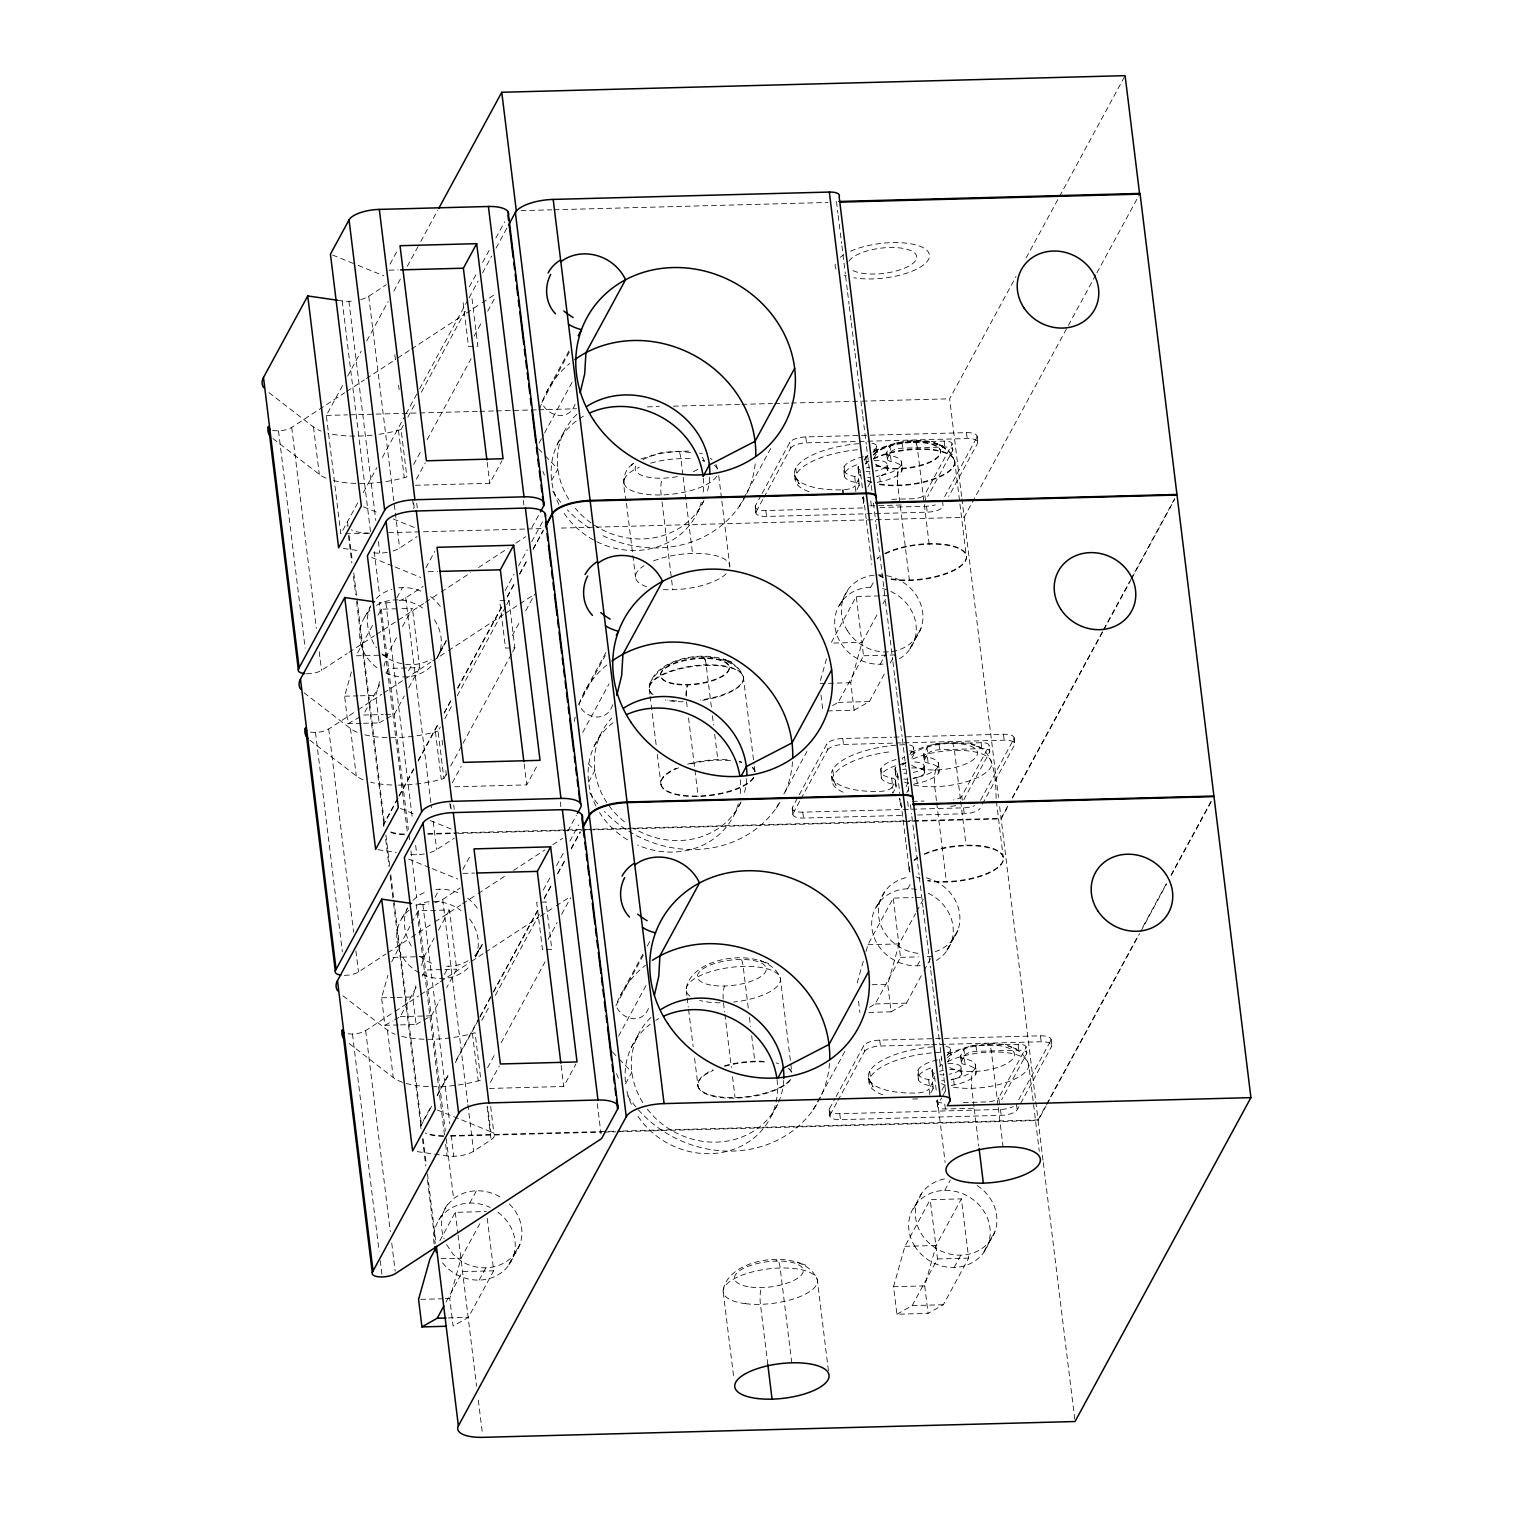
<?xml version="1.0" encoding="UTF-8"?>
<svg xmlns="http://www.w3.org/2000/svg" width="1513" height="1513" viewBox="0 0 1513 1513"><rect width="100%" height="100%" fill="white"/><g stroke="black" fill="none" stroke-linecap="round" stroke-linejoin="round"><path stroke-width="0.75" stroke-dasharray="5 3.75" d="M755.914 512.964L755.195 507.044M792.907 814.561L792.169 808.642M829.881 1116.159L829.162 1110.239M977.095 436.141L977.814 442.061M1014.088 737.72L1014.807 743.658M1051.062 1039.318L1051.8 1045.256M649.342 687.394C653.729 652.576 732.689 643.611 743.431 677.294M686.259 988.386C691.952 954.249 768.509 945.53 780.349 978.287L791.847 1072.604M723.233 1289.984C728.944 1255.847 805.483 1247.128 817.323 1279.885L828.557 1371.894M626.174 501.03C624.094 489.323 620.235 473.304 631.715 464.888M361.323 723.365L347.971 723.706L344.605 696.207L351.546 671.526M363.555 723.29L379.139 722.892L375.754 695.394L380.179 679.659M383.98 666.193L387.139 654.978L397.049 636.727M398.316 1024.944L384.945 1025.303L381.579 997.805L387.895 975.355M391.697 961.89L410.571 924.954M400.529 1024.887L416.113 1024.471L412.746 996.972L415.905 985.757M421.597 965.54L424.132 956.556L434.023 938.325M487.262 1218.381L493.692 1270.788L468.368 1317.407L453.106 1326.069L449.739 1298.57L461.106 1258.154L479.829 1223.695M826.533 658.855L819.573 683.554L826.249 683.365M827.403 710.921L854.107 710.221L850.741 682.722L862.107 642.306L877.521 613.919M857.19 982.902L863.507 960.452M866.041 951.469L867.932 944.736L893.256 898.098L913.285 897.568M868.84 1012.405L891.1 1011.819L887.734 984.32L899.1 943.904L915.611 913.493M893.54 1286.731L904.925 1246.315L930.23 1199.696L961.398 1198.863L968.66 1258.116L943.356 1304.736L928.074 1313.397L896.925 1314.23L893.54 1286.731L924.708 1285.899L936.093 1245.483L961.398 1198.863M649.644 683.706C664.585 653.351 718.164 647.999 741.275 671.129M841.758 601.323L839.564 605.843L848.434 589.049M878.75 902.902L876.557 907.441L885.408 890.646M915.743 1204.499L913.549 1209.038L922.4 1192.244M407.508 907.819C401.285 920.717 405.03 936.32 412.425 947.894M445.976 641.134L436.595 658.779M481.985 944.66L474.76 958.372M519.961 1244.329L508.179 1265.984L517.049 1249.19L513.285 1256.584M920.963 628.462L909.2 650.117L918.051 633.323L914.306 640.737M957.937 930.06L946.173 951.715L955.043 934.921L951.28 942.334M994.93 1231.658L983.166 1253.312L992.017 1236.518L988.273 1243.932M439.318 653.408L443.082 645.994L437.162 657.19M476.311 955.006L480.056 947.592L475.139 956.916M370.761 605.786C364.444 618.136 367.716 633.247 374.43 644.708M364.955 616.623L370.231 607.091M401.928 918.221L407.224 908.689M438.921 1219.818L447.489 1204.726L453.616 1198.693A41.702 37.541 28.5 0 1 502.165 1198.164M390.032 264.113L396.69 251.839M357.711 502.864L340.841 533.938L326.316 415.432L343.186 384.359M347.687 376.075L361.172 351.224M366.808 340.86L388.179 301.503M393.796 291.139L400.548 278.714M407.3 266.288L419.668 243.498M420.784 241.437L437.654 210.345M469.333 286.865L477.068 272.624M482.59 262.449L490.325 248.208M495.848 238.033L504.68 221.749M363.271 492.652L376.832 467.649M382.411 457.361L404.954 415.867M406.07 413.787L418.477 390.959M419.574 388.936L468.047 299.669M469.068 297.777L478.184 280.983M482.571 272.926L491.706 256.094M496.056 248.075L507.309 227.347M333.598 480.586A64.151 23.489 -7 0 0 404.274 477.673L406.902 476.935L401.077 429.522L403.328 425.38M407.848 417.077L415.735 402.553M421.352 392.189L465.285 311.281M474.155 336.094L482.042 321.55M487.678 311.186L495.564 296.643M413.654 464.491L421.541 449.966M427.177 439.583L471.11 358.676M416.415 479.205L425.285 462.846M372.482 625.399L355.971 655.81L380.463 655.148M377.985 615.261L381.295 609.172L396.879 608.756M396.898 597.824L402.439 587.611M425.909 567.753L434.798 551.394M402.553 626.59L412.444 608.339L399.092 608.699M379.744 684.651L363.233 715.044L383.281 714.514M386.345 672.491L388.557 668.424L419.725 667.592L412.444 608.339M415.394 485.276L489.739 483.29L501.957 460.784M568.945 350.921L546.401 392.321M569.38 351.962L541.881 402.628C547.876 417.077 569.266 421.56 575.11 404.179M408.548 670.77L411.895 664.642M539.082 443.063L543.489 434.969M544.585 432.926L573.2 380.236M379.139 722.892L394.401 714.231L404.311 695.98M408.718 687.867L419.725 667.592M557.351 444.236L563.611 432.699M551.621 480.51L557.881 468.973L544.964 455.526M531.876 527.564L539.347 513.834M505.21 590.486L514.042 574.221M518.467 566.07L527.299 549.786M531.725 541.654L542.77 521.304M383.829 826.268A32.076 11.745 -7 0 1 384.397 822.694L397.919 797.805M399.054 795.725L413.692 768.736M418.212 760.453L438.486 723.101M444.122 712.718L452.009 698.193M457.645 687.829L501.578 606.902M507.214 596.519L513.966 584.075M519.602 573.692L527.489 559.167M533.124 548.784L543.262 530.117M397.995 798.391L384.472 823.28A32.076 11.745 -7 0 0 383.905 826.873M399.129 796.311L413.768 769.342M418.269 761.039L438.562 723.687M444.198 713.304L452.084 698.779M457.701 688.415L501.654 607.488M507.29 597.105L514.042 584.661M519.678 574.278L527.564 559.753M533.2 549.389L543.337 530.704M398.354 785.115A64.151 23.489 -7 0 0 441.266 779.271L443.876 778.533L438.07 731.119L440.321 726.978M444.822 718.675L452.709 704.15M457.21 695.848L505.664 606.637M506.779 604.576L509.03 600.415L499.687 600.661L505.493 648.075L514.855 647.829L509.03 600.415M512.264 635.611L520.15 621.068M525.786 610.704L534.808 594.079M443.876 778.533L446.127 774.372M450.647 766.07L461.9 745.323M463.035 743.261L511.47 654.051M512.604 651.971L514.855 647.829M452.292 782.826L461.162 766.467M411.668 922.93L418.269 910.769L449.437 909.937L456.699 969.19L446.808 987.441M434.988 897.379L439.432 889.209M462.883 869.351L470.656 855.034M438.43 930.211L449.437 909.937M394.496 1019.894L400.226 1016.641L416.737 986.249M422.24 976.112L425.531 970.022L456.699 969.19M454.713 786.798L526.732 784.888L537.834 764.424M605.938 652.519L583.394 693.919M612.67 704.718C607.299 722.798 585.096 719.413 578.855 704.226L605.276 655.583M444.425 974.41L448.869 966.221M697.361 512.737L703.621 501.2M582.675 732.5L609.077 683.857M423.753 1020.14L431.394 1015.809L440.188 999.601M594.344 745.833L600.604 734.297M588.614 782.089L594.874 770.571L586.798 762.155M739.176 506.59L771.082 447.81M567.791 831.129L576.321 815.431M543.299 890.06L551.035 875.8M556.557 865.625L564.292 851.384M569.815 841.209L578.647 824.944M942.467 500.727L943.185 506.647A13.522 4.955 -7 0 1 927.242 512.169L766.524 516.463A13.522 4.955 -7 0 1 756.197 511.64L755.46 505.72L761.001 495.508M762.117 493.465L789.824 442.439A13.522 4.955 -7 0 1 805.767 436.917L966.485 432.642A13.522 4.955 -7 0 1 976.812 437.465L977.549 443.385L948.727 496.453M421.106 1128.717A32.076 11.745 -7 0 1 421.389 1124.291L431.527 1105.606M437.162 1095.242L449.55 1072.414M456.321 1059.97L478.846 1018.457M479.98 1016.396L492.368 993.568M493.503 991.488L538.552 908.481M544.188 898.117L552.075 883.592M557.711 873.209L565.597 858.684M571.233 848.32L580.254 831.715M431.602 1106.211L421.465 1124.878A32.076 11.745 -7 0 0 421.181 1129.303M437.238 1095.828L449.626 1073.001M455.262 1062.637L478.921 1019.062M480.056 1016.982L492.444 994.154M493.56 992.074L538.628 909.086M544.264 898.703L552.15 884.178M557.786 873.795L565.673 859.271M571.309 848.906L580.311 832.301M756.197 511.64L762.836 499.403M763.952 497.361L790.543 448.378L789.824 442.439M481.815 1020.273L489.701 1005.748M495.337 995.365L539.271 914.457M548.122 939.289L557.143 922.665M561.645 914.363L570.666 897.757M487.621 1067.667L495.508 1053.143M501.143 1042.779L545.077 961.871M490.382 1082.381L499.252 1066.022M439.848 1240.736L455.262 1212.367L486.43 1211.535M855.847 491.574L855.11 485.654L858.306 479.753A10.137 3.707 -7 0 0 854.656 476.425A29.295 10.723 -7 0 1 844.084 466.761A29.295 10.723 -7 0 1 865.606 456.245A10.137 3.707 -7 0 0 867.857 455.697M873.058 452.614L876.254 446.732A10.137 3.707 -7 0 0 871.961 443.29M856.906 489.607L859.044 485.692L858.306 479.753M873.776 458.534L876.973 452.652L876.254 446.732M469.749 1203.062L476.406 1190.788M867.989 486.902L872.074 479.394M877.294 482.458A10.137 3.707 -7 0 1 880.244 481.682A29.295 10.723 -7 0 0 901.748 471.167A29.295 10.723 -7 0 0 891.195 461.522A10.137 3.707 -7 0 1 887.526 458.174L886.807 452.255L890.003 446.354A10.137 3.707 -7 0 1 901.956 442.212L944.131 441.096A10.137 3.707 -7 0 1 951.885 444.709L952.623 450.628L927.677 496.548M887.526 458.174L890.722 452.292L890.003 446.354M446.013 1302.031L462.524 1271.62L493.692 1270.788M489.38 1088.452L563.725 1086.466L575.923 1063.979M642.93 954.117L620.387 995.516M647.318 946.003L650.628 939.932M643.347 955.138L615.848 1005.805A112.265 101.087 28.5 0 1 645.465 965.275M961.606 496.415L949.634 398.808L1015.998 276.595M1026.117 257.948L1125.105 75.65M479.205 1280.093L485.862 1267.818M734.353 814.316L740.614 802.798M883.025 603.782L887.431 595.687L856.263 596.519L830.959 643.138L862.107 642.306M618.552 1036.121L647.167 983.431M870.75 587.214L874.079 581.068M925.521 500.538L924.783 494.619L951.885 444.709M631.318 1047.431L637.578 1035.894M625.588 1083.686L631.848 1072.15L618.93 1058.703M944.679 496.642L976.812 437.465M776.169 808.188L779.46 802.098M783.866 793.985L806.977 751.431M832.49 705.625L838.221 702.391L863.526 655.772L856.263 596.519M901.332 815.45L803.516 818.06A13.522 4.955 -7 0 1 793.171 813.238L792.453 807.318L826.798 744.037A13.522 4.955 -7 0 1 842.76 738.514L891.668 737.209M793.171 813.238L799.829 800.982M800.925 798.959L827.535 749.975L826.798 744.037M880.207 664.245L885.748 654.013M1095.771 274.95L964.159 517.333L558.07 528.15M1096.887 272.87L1139.629 194.156M854.107 710.221L869.389 701.559L884.783 673.172M890.287 663.034L894.694 654.94L863.526 655.772M895.299 781.351L896.018 787.29L892.821 793.171L892.103 787.252L895.299 781.351A10.137 3.707 -7 0 0 891.649 778.022A29.295 10.723 -7 0 1 896.074 759.45M909.559 744.982A10.137 3.707 -7 0 1 913.228 748.33L910.032 754.212A10.137 3.707 -7 0 1 909.843 754.514M911.828 758.164L913.965 754.249L913.228 748.33M906.003 786.609L909.048 780.992M913.606 784.301A10.137 3.707 -7 0 1 917.218 783.28A29.295 10.723 -7 0 0 938.741 772.765A29.295 10.723 -7 0 0 928.169 763.119A10.137 3.707 -7 0 1 924.519 759.772L923.8 753.852L926.996 747.952A10.137 3.707 -7 0 1 938.949 743.81L981.124 742.694A10.137 3.707 -7 0 1 988.878 746.306L989.597 752.226L963.592 800.131M906.722 792.547L908.765 788.784M924.519 759.772L927.715 753.871L926.996 747.952M771.327 1115.913L777.587 1104.377M907.743 888.793L911.072 882.665M962.268 800.169L961.776 796.216L988.878 746.306M916.708 911.469L923.308 899.308M980.556 800.282L1013.805 739.063A13.522 4.955 -7 0 0 1003.478 734.24L903.318 736.907M813.143 1109.767L846.164 1048.982M982.391 804.159L1014.523 744.982L1013.805 739.063M869.483 1007.223L875.195 1003.989L900.519 957.351L893.256 898.098M836.084 1096.66L863.791 1045.634A13.522 4.955 -7 0 1 879.734 1040.112L1040.452 1035.819A13.522 4.955 -7 0 1 1050.779 1040.641L1051.516 1046.58L1017.152 1109.842A13.522 4.955 -7 0 1 1001.209 1115.365L840.49 1119.658A13.522 4.955 -7 0 1 830.164 1114.835L829.427 1108.897L834.968 1098.703M830.164 1114.835L836.802 1102.58M837.918 1100.537L864.509 1051.554L863.791 1045.634M917.181 965.824L920.528 959.696M913.776 820.67L1001.076 818.344L1007.828 805.881M1012.348 797.578L1102.542 631.469M1103.658 629.408L1129.587 581.635M1130.722 579.574L1174.674 498.59M622.845 1131.005L1038.05 1119.942L1001.152 818.93L1007.904 806.486M1012.424 798.164L1102.599 632.075M1103.734 629.994L1130.797 580.16M1131.913 578.079L1174.75 499.177M891.1 1011.819L906.363 1003.157L922.873 972.746M923.97 970.722L930.59 958.561M929.814 1094.769L929.095 1088.83L932.292 1082.949A10.137 3.707 -7 0 0 928.623 1079.601A29.295 10.723 -7 0 1 918.069 1069.956A29.295 10.723 -7 0 1 939.573 1059.44A10.137 3.707 -7 0 0 941.824 1058.892M947.025 1055.809L950.221 1049.909A10.137 3.707 -7 0 0 945.928 1046.466M930.873 1092.802L933.01 1088.868L932.292 1082.949M950.221 1049.909L950.939 1055.847L947.743 1061.729A10.137 3.707 -7 0 1 947.554 1062.031M941.975 1090.079L946.041 1082.589M951.261 1085.653A10.137 3.707 -7 0 1 954.211 1084.878A29.295 10.723 -7 0 0 975.734 1074.362A29.295 10.723 -7 0 0 965.162 1064.698A10.137 3.707 -7 0 1 961.511 1061.37L960.774 1055.431L963.97 1049.549A10.137 3.707 -7 0 1 975.942 1045.407L1018.117 1044.292A10.137 3.707 -7 0 1 1025.852 1047.904L1026.589 1053.823L1001.663 1099.743M973.464 1108.254L945.36 1108.991A10.137 3.707 -7 0 1 937.606 1105.379L941.672 1097.89M942.694 1095.998L945.738 1090.381M961.511 1061.37L964.708 1055.469L963.97 1049.549M944.736 1190.391L950.277 1180.178M999.488 1103.734L998.769 1097.795L1025.852 1047.904M1018.646 1099.838L1050.779 1040.641M896.925 1314.23L912.188 1305.568L937.493 1258.948L930.23 1199.696M954.173 1267.421L960.831 1255.147M1038.05 1119.942L1138.4 935.147M1142.901 926.845L1166.58 883.233M1171.081 874.93L1211.667 800.188M1042.987 1160.187L1038.126 1120.528L1046.031 1106.003M1047.147 1103.923L1139.592 933.653M1140.726 931.592L1166.655 883.838M1171.157 875.516L1211.743 800.774M648.453 1008.433C642.42 1024.433 622.448 1020.084 616.472 1006.712M447.489 1204.726C439.772 1214.296 440.17 1227.875 444.16 1238.901M864.112 459.725L866.684 456.434M864.169 460.311L866.76 457.021M412.936 900.367L416.623 897.096A41.702 37.541 28.5 0 1 425.569 892.008M376.321 598.41L379.65 595.498A41.702 37.541 28.5 0 1 391.905 589.257M631.999 464.642L633.512 463.337L630.127 466.269M360.756 299.574A19.253 7.054 -7 0 0 368.756 296.226L386.25 284.766M272.605 430.316A12.823 4.69 -7 0 0 291.706 427.423L317.238 410.723M319.186 409.437L344.718 392.737M346.666 391.451L364.349 379.876M366.297 378.59L395.744 359.319M397.711 358.033L409.493 350.316M411.46 349.03L464.453 314.345M466.42 313.059L480.151 304.056M482.117 302.77L495.867 293.768M392.983 550.997A19.253 7.054 -7 0 0 399.64 548.046L417.134 536.604M399.092 600.774A19.253 7.054 -7 0 0 405.749 597.824L423.243 586.363M306.439 673.739A12.823 4.69 -7 0 0 321.512 670.354L347.025 653.654M348.992 652.368L374.505 635.668M376.472 634.382L423.583 603.536M425.55 602.25L439.281 593.247M441.248 591.961L470.694 572.689M478.543 567.545L507.99 548.273M515.838 543.129L525.654 536.718M310.316 732.046A12.823 4.69 -7 0 0 328.699 729.02L356.179 711.034M358.146 709.748L381.692 694.316M383.659 693.03L403.29 680.188M405.257 678.902L430.77 662.202M432.737 660.916L446.467 651.914M448.434 650.628L503.394 614.656M505.361 613.37L532.841 595.365M429.976 852.594A19.253 7.054 -7 0 0 436.633 849.644L454.127 838.183M434.723 902.75A19.253 7.054 -7 0 0 442.723 899.422L460.217 887.961M344.34 975.337A12.823 4.69 -7 0 0 358.486 971.951L385.966 953.965M387.933 952.679L409.531 938.552M411.498 937.266L433.077 923.119M435.044 921.833L460.557 905.133M462.524 903.847L476.273 894.845M478.221 893.559L505.72 875.573M513.569 870.429L544.964 849.871M552.831 844.727L562.647 838.297M348.066 1033.776A12.823 4.69 -7 0 0 365.673 1030.618L393.172 1012.632M395.12 1011.346L418.685 995.913M420.652 994.627L438.316 983.072M440.283 981.786L469.73 962.514M471.678 961.228L483.46 953.512M485.427 952.225L538.42 917.521M540.387 916.235L554.136 907.252M556.084 905.965L569.834 896.963M417.191 1151.62L447.054 1155.951A19.253 7.054 -7 0 0 473.607 1151.242L491.101 1139.781A19.253 7.054 -7 0 0 490.742 1131.686L487.602 1106.041M347.971 723.706L361.323 716.141M384.945 1025.303L392.586 1020.972M416.113 1024.471L421.843 1021.237M873.909 451.177C897.36 439.451 942.694 430.713 954.722 461.257M873.966 451.763C897.304 440.321 933.124 433.645 952.547 455.11M910.883 752.774C927.299 743.526 947.025 741.181 965.54 743.242C994.93 743.772 995.762 777.247 996.121 799.072M947.876 1054.353C971.346 1042.684 1015.79 1034.041 1028.613 1063.866L1039.28 1151.28M640.907 458.969L662.581 452.255L688.718 451.063M379.007 434.307A64.151 23.489 -7 0 0 398.467 430.278L401.077 429.522M364.765 734.788A64.151 23.489 -7 0 0 435.441 731.876L438.07 731.119M401.758 1036.386A64.151 23.489 -7 0 0 472.434 1033.474L475.063 1032.717L480.869 1080.112L478.24 1080.868A64.151 23.489 -7 0 1 393.267 1077.54L346.912 1041.814M521.02 210.647L551.715 209.834M554.08 209.777L827.97 202.458M389.03 270.184L398.316 269.938M326.316 415.432L347.555 414.865M349.919 414.808L477.427 411.404M479.772 411.347L493.938 410.969M496.302 410.912L536.453 409.834M538.798 409.777L576.585 408.775M647.413 406.884L659.214 406.562M673.398 406.184L739.498 404.425M741.862 404.349L772.557 403.536M774.921 403.479L789.086 403.101M791.45 403.044L859.914 401.21M862.278 401.153L949.634 398.808M790.543 448.378A13.522 4.955 -7 0 1 806.486 442.855L967.204 438.562A13.522 4.955 -7 0 1 977.549 443.385M890.722 452.292A10.137 3.707 -7 0 1 902.694 448.151L944.869 447.016A10.137 3.707 -7 0 1 952.623 450.628M858.741 443.631A61.031 22.355 -7 0 0 794.968 469.787A61.031 22.355 -7 0 0 842.363 489.815L843.157 489.796A10.137 3.707 -7 0 0 855.11 485.654M891.743 499.328L912.831 498.76A10.137 3.707 -7 0 0 924.783 494.619M869.937 505.796A10.137 3.707 -7 0 0 871.375 505.815L904.188 504.926M755.46 505.72A13.522 4.955 -7 0 0 765.805 510.543L863.62 507.933M879.923 507.498L926.523 506.25A13.522 4.955 -7 0 0 935.318 504.907M345.569 533.824L369.172 533.181M388.519 532.689L525.351 529.039M527.375 528.964L543.905 528.529M428.33 571.706L437.635 571.46M382.694 655.091L387.139 654.978M344.605 696.207L357.957 695.867M360.189 695.791L375.754 695.394M828.481 683.309L850.741 682.722M385.493 714.458L394.401 714.231M838.221 702.391L869.389 701.559M893.994 737.153L900.991 736.963M827.535 749.975A13.522 4.955 -7 0 1 843.479 744.453L901.71 742.883M904.036 742.826L1004.197 740.16A13.522 4.955 -7 0 1 1014.523 744.982M927.715 753.871A10.137 3.707 -7 0 1 939.668 749.729L981.842 748.613A10.137 3.707 -7 0 1 989.597 752.226M912.32 801.36L924.046 801.039M792.453 807.318A13.522 4.955 -7 0 0 802.779 812.141L963.497 807.847A13.522 4.955 -7 0 0 974.826 805.635M917.635 815.015L964.235 813.767A13.522 4.955 -7 0 0 980.178 808.245M427.782 833.625L451.385 833.001M453.73 832.944L911.431 820.727M427.857 834.23L456.17 833.474M458.534 833.398L1001.152 818.93M462.997 873.379L474.609 873.058M915.516 897.512L922.192 897.341M392.964 957.389L424.132 956.556M867.932 944.736L899.1 943.904M900.519 957.351L918.334 956.878M927.223 956.651L931.686 956.519M381.579 997.805L394.931 997.445M397.163 997.389L412.746 996.972M872.15 984.717L887.734 984.32M400.226 1016.641L431.394 1015.809M875.195 1003.989L906.363 1003.157M864.509 1051.554A13.522 4.955 -7 0 1 880.471 1046.031L929.379 1044.726M931.705 1044.67L1041.19 1041.757A13.522 4.955 -7 0 1 1051.516 1046.58M964.708 1055.469A10.137 3.707 -7 0 1 976.66 1051.327L1018.835 1050.211A10.137 3.707 -7 0 1 1026.589 1053.823M963.365 1102.58L986.798 1101.937A10.137 3.707 -7 0 0 998.769 1097.795M829.427 1108.897A13.522 4.955 -7 0 0 839.772 1113.719L1000.49 1109.445A13.522 4.955 -7 0 0 1013.275 1106.551M450.609 1135.601L606.316 1131.459M608.68 1131.384L620.481 1131.081M450.685 1136.187L601.682 1132.159M604.027 1132.102L615.829 1131.8M618.193 1131.724L1038.126 1120.528M441.077 1258.684L461.106 1258.154M904.925 1246.315L936.093 1245.483M937.493 1258.948L968.66 1258.116M420.784 1299.345L443.063 1298.759M445.276 1298.684L449.739 1298.57M448.34 1317.936L468.368 1317.407M912.188 1305.568L943.356 1304.736M337.607 300.274L342.203 300.936A19.253 7.054 -7 0 0 354.931 300.765M343.224 548.444L359.3 550.77M377.91 849.701L396.293 852.367M699.592 453.049L702.278 453.9M934.448 442.874L937.72 444.047M939.251 444.595L943.034 445.957M934.523 443.46L937.795 444.652M939.327 445.181L943.11 446.562M971.422 744.472L974.712 745.644M976.225 746.193L980.008 747.554M723.157 658.893L726.448 660.084M727.961 660.614L731.744 661.994M728.037 661.219L731.819 662.581M723.233 659.479L726.524 660.67M1008.415 1046.05L1011.686 1047.242M1013.218 1047.79L1017.001 1049.152M760.15 960.49L763.422 961.682M764.954 962.211L768.736 963.573M797.143 1262.088L800.415 1263.26M801.928 1263.809L805.729 1265.171M332.576 255.035L356.028 264.548M358.165 265.418L383.754 275.801M363.442 506.855L378.382 512.907M393.304 518.978L416.775 528.491M371.687 557.484L393.021 566.146M395.158 567.016L420.746 577.399M400.434 808.453L415.375 814.505M430.297 820.576L453.768 830.089M408.68 859.081L429.995 867.743M432.132 868.613L457.739 878.996M437.427 1110.031L490.742 1131.686M268.974 392.661L313.475 426.95A64.151 23.489 -7 0 0 321.059 431.073M272.945 438.619L319.3 474.363A64.151 23.489 -7 0 0 326.884 478.467M304.113 692.822L350.468 728.547A64.151 23.489 -7 0 0 358.051 732.651M309.919 740.216L356.274 775.942A64.151 23.489 -7 0 0 363.858 780.065M342.959 995.838L387.46 1030.145A64.151 23.489 -7 0 0 395.044 1034.249M710.372 458.174L712.056 459.612M419.782 956.311L424.302 959.601A41.702 37.541 28.5 0 0 434.42 964.178M381.881 653.9L387.309 658.004A41.702 37.541 28.5 0 0 431.11 659.176M538.496 448.794L543.337 453.843M612.462 1051.989L617.323 1057.039M376.51 647.848L375.791 646.826M446.6 1244.613L453.219 1254.428L461.276 1261.18A41.702 37.541 28.5 0 0 513.985 1254.788A41.702 37.541 28.5 0 0 509.257 1203.837M715.914 464.34L718.164 471.016M887.809 469.995L887.072 464.056M858.041 467.952L858.779 473.872M913.039 778.533A14.657 5.371 -7 0 0 924.821 771.743L924.065 765.654A14.657 5.371 -7 0 0 912.074 762.022M895.034 769.55L895.753 775.469M951.053 1079.923A14.657 5.371 -7 0 0 961.795 1073.341L961.039 1067.251M932.008 1071.128L932.746 1077.067M794.59 474.571L795.308 480.491M831.564 776.169L832.301 782.089M868.557 1077.748L869.275 1083.686M901.294 461.219L902.391 469.106M938.268 762.817L939.384 770.703M975.261 1064.395L976.358 1072.301M844.557 476.727L843.46 468.822M881.549 778.325L880.434 770.42M918.523 1079.904L917.426 1072.017M952.49 447.697L952.831 449.645M989.483 749.275L989.805 751.242M1026.457 1050.873L1026.797 1052.821M876.859 449.701L877.181 451.649M913.833 751.299L914.174 753.247M862.694 497.266L863.034 499.214M950.826 1052.897L951.166 1054.845M899.687 798.864L900.197 802.287M936.66 1100.443L937.001 1102.41M887.318 458.893L886.58 452.973M924.292 760.491L923.573 754.552M961.285 1062.069L960.566 1056.15M858.533 479.054L859.271 484.973M895.526 780.632L896.244 786.571M932.5 1082.23L933.237 1088.169M966.485 432.642L967.204 438.562M1003.478 734.24L1004.197 740.16M1040.452 1035.819L1041.19 1041.757M961.89 498.742L998.504 797.351M999.639 806.675L1001.076 818.344M1043.289 1162.532L1074.76 1419.194M944.131 441.096L944.869 447.016M981.124 742.694L981.842 748.613M1018.117 1044.292L1018.835 1050.211M1016.433 1103.923L1017.152 1109.842M926.523 506.25L927.242 512.169M963.497 807.847L964.235 813.767M1000.49 1109.445L1001.209 1115.365M929.171 544.207L917.464 448.813A12.823 3.026 88.5 0 0 913.341 441.872M960.396 798.959L954.457 750.41A12.823 3.026 88.5 0 0 950.334 743.45M960.679 801.266L966.069 845.2M997.956 1105.171L991.431 1051.989A12.823 3.026 88.5 0 0 987.308 1045.048M998.24 1107.497L1003.062 1146.797M901.956 442.212L902.694 448.151M938.949 743.81L939.668 749.729M975.942 1045.407L976.66 1051.327M886.807 452.255A10.137 3.707 -7 0 0 890.457 455.583A29.295 10.723 -7 0 1 901.029 465.248L901.748 471.167M923.8 753.852A10.137 3.707 -7 0 0 927.45 757.181A29.295 10.723 -7 0 1 938.022 766.845L938.741 772.765M960.774 1055.431A10.137 3.707 -7 0 0 964.443 1058.778A29.295 10.723 -7 0 1 974.996 1068.443L975.734 1074.362M909.445 580.519L897.739 485.125A12.823 3.026 88.5 0 1 898.949 468.368M936.434 800.585L934.731 786.722A12.823 3.026 88.5 0 1 935.942 769.966M936.717 802.911L946.363 881.512M973.994 1106.816L971.724 1088.32A12.823 3.026 88.5 0 1 972.935 1071.544M974.277 1109.124L978.798 1146.116M890.457 455.583L891.195 461.522M927.45 757.181L928.169 763.119M964.443 1058.778L965.162 1064.698M886.788 465.626L887.526 471.545M923.781 767.223L924.5 773.143M960.774 1068.821L961.493 1074.741M901.029 465.248A29.295 10.723 -7 0 1 879.507 475.763L880.244 481.682M938.022 766.845A29.295 10.723 -7 0 1 916.5 777.342L917.218 783.28M974.996 1068.443A29.295 10.723 -7 0 1 953.493 1078.939L954.211 1084.878M836.462 201.532L837.899 213.201M838.183 215.527L841.606 243.536M841.909 245.863L845.332 273.872M845.616 276.198L847.337 290.193M847.62 292.539L849.058 304.208M849.341 306.534L851.062 320.529M851.346 322.874L854.769 350.865M855.072 353.21L858.495 381.2M858.779 383.527L862.505 413.862M862.788 416.207L866.23 444.198M866.514 446.543L869.937 474.534M870.221 476.86L871.942 490.874M873.455 503.129L875.743 521.796M876.027 524.122L877.464 535.791M877.748 538.136L885.181 598.789M885.464 601.134L888.906 629.124M889.19 631.469L892.613 659.46M892.916 661.786L894.618 675.8M894.902 678.127L896.339 689.796M896.623 692.122L898.344 706.136M898.627 708.462L902.07 736.453M902.353 738.798L905.776 766.788M906.079 769.134L908.935 792.453M910.429 804.727L911.583 814.051M911.866 816.396L915.308 844.386M915.592 846.713L919.015 874.722M919.299 877.048L923.025 907.384M923.308 909.729L926.75 937.72M927.034 940.046L930.457 968.055M930.76 970.381L932.462 984.396M932.746 986.722L934.183 998.391M934.467 1000.717L936.188 1014.731M936.471 1017.058L939.913 1045.048M940.197 1047.393L943.62 1075.384M943.904 1077.729L945.625 1091.724M865.606 456.245L866.325 462.184A10.137 3.707 -7 0 0 867.857 461.824M881.077 768.358L881.795 774.278A29.295 10.723 -7 0 1 903.318 763.781L902.599 757.843A10.137 3.707 -7 0 0 904.112 757.502M939.573 1059.44L940.311 1065.36A10.137 3.707 -7 0 0 941.824 1065.02M871.375 505.815L870.656 499.876A10.137 3.707 -7 0 1 869.918 499.895M907.649 801.474L908.367 807.394A10.137 3.707 -7 0 1 907.63 807.412M945.36 1108.991L944.623 1103.072A10.137 3.707 -7 0 1 936.869 1099.459L937.606 1105.379M862.353 487.791L860.575 473.266A47.47 17.381 -7 0 1 860.519 472.075M863.431 496.51L866.306 519.734M866.382 520.34L871.81 564.5M897.549 774.864L899.838 793.455M900.991 802.741L905.871 842.249M906.155 844.576L909.294 870.145M934.542 1076.443L936.263 1090.4M937.398 1099.686L945.133 1162.438M863.148 498.25L863.639 502.184A10.137 3.707 -7 0 0 864.15 504.34M858.325 466.382L859.044 472.302M895.318 767.98L896.036 773.899M932.292 1069.578L933.029 1075.497M854.656 476.425L855.393 482.344A10.137 3.707 -7 0 1 859.044 485.692M891.649 778.022L892.367 783.942A10.137 3.707 -7 0 1 896.018 787.29M928.623 1079.601L929.36 1085.54A10.137 3.707 -7 0 1 933.01 1088.868M844.084 466.761L844.821 472.699M918.069 1069.956L918.788 1075.875M843.157 489.796L843.876 495.716M842.363 489.815L843.1 495.734M924.708 1285.899L928.074 1313.397M805.767 436.917L806.486 442.855M842.76 738.514L843.479 744.453M879.734 1040.112L880.471 1046.031M795.743 468.047L796.481 473.985M904.698 744.718A61.031 22.355 -7 0 0 832.736 769.644L833.455 775.564M869.729 1071.242L870.448 1077.161M820.973 695.015L822.94 711.053M858.533 1001.19L859.932 1012.632M765.805 510.543L766.524 516.463M802.779 812.141L803.516 818.06M839.772 1113.719L840.49 1119.658M718.732 475.649L721.569 498.836M721.852 501.143L729.814 566.051M682.874 474.817L680.907 458.628A12.823 3.026 88.5 0 0 676.784 451.687M683.157 477.125L692.519 553.436M711.356 707.044L706.193 664.831A12.823 3.026 88.5 0 0 702.07 657.89M712.415 715.706L713.55 724.954M714.684 734.202L717.881 760.226M748.273 1008.055L743.167 966.429A12.823 3.026 88.5 0 0 739.044 959.488M749.408 1017.303L750.543 1026.552M751.677 1035.8L754.798 1061.237M791.772 1362.816L780.16 1268.026A12.823 3.026 88.5 0 0 776.037 1261.085M662.032 501.881L672.812 589.748M686.543 701.748L687.394 708.67M688.528 717.919L698.174 796.538M723.46 1002.741L724.595 1011.989M724.878 1014.296L731.384 1067.478M732.519 1076.726L735.072 1097.549M767.81 1364.461L760.434 1304.338A12.823 3.026 88.5 0 1 761.644 1287.582M626.458 503.337L635.517 577.134M649.285 689.285L649.928 694.524M650.155 696.264L656.245 745.663M657.304 754.363L661.105 785.171M686.278 990.883L686.845 995.535M687.129 997.861L688.283 1007.147M688.566 1009.474L693.143 1046.656M694.58 1058.287L698.023 1086.164M723.252 1292.48L733.862 1378.475M523.328 500.387L523.895 505.058M560.302 801.985L560.869 806.656M597.295 1103.582L601.02 1133.937M472.056 298.817L477.862 346.231L468.519 346.477L462.694 299.082M487.167 462.24L489.739 483.29M524.16 763.838L526.732 784.888M561.134 1065.436L563.725 1086.466M413.635 502.846L414.486 509.843M450.609 804.443L451.196 809.115M394.836 354.723L395.404 359.394M398.543 385.04L399.11 389.692M412.557 499.29L413.692 508.614M442.099 740.254L442.685 744.926M445.824 770.571L446.392 775.242M449.834 803.214L450.685 810.212M487.091 1107.138L491.101 1139.781M398.467 430.278L404.274 477.673M435.441 731.876L441.266 779.271M472.434 1033.474L478.24 1080.868M368.756 296.226L395.063 510.732M395.347 513.077L399.64 548.046M405.749 597.824L431.47 807.677M433.191 821.654L436.633 849.644M442.723 899.422L467.612 1102.277M467.895 1104.603L473.607 1151.242M348.917 301.295L375.791 520.472M378.363 541.465L379.801 553.115M385.91 602.893L412.501 819.724M415.64 845.389L416.794 854.713M422.884 904.471L449.777 1123.667M451.196 1135.317L453.768 1156.31M374.259 551.621L379.65 595.498M381.295 609.172L408.34 829.502M408.983 834.722L409.834 841.663M410.969 850.892L416.623 897.096M418.269 910.769L445.333 1131.1M446.259 1138.627L453.616 1198.693M455.262 1212.367L457.777 1232.868M458.061 1235.156L476.633 1386.343M478.335 1400.244L482.307 1432.679M342.203 300.936L370.515 531.782M407.205 831.034L379.196 602.533A19.253 7.054 -7 0 0 393.418 602.117M444.482 1134.977L416.17 904.131A19.253 7.054 -7 0 0 428.917 903.961M445.635 1144.301L447.054 1155.951M348.066 526.354L347.498 521.701A32.076 11.745 -7 0 0 347.215 526.127M349.2 535.697L352.359 561.361M353.796 573.03L384.397 822.694M385.91 834.949L389.635 865.285M390.77 874.627L393.626 897.966M393.928 900.292L421.389 1124.291M423.186 1138.892L426.326 1164.556M427.479 1173.88L435.763 1241.549M348.425 535.451L351.791 562.817M353.475 576.491L355.706 594.741M356.538 601.569L384.226 827.327M385.702 839.318L389.049 866.684M390.165 875.8L392.964 898.609M393.531 903.166L421.219 1128.925M422.411 1138.627L425.758 1165.993M427.441 1179.686L435.271 1243.535M313.475 426.95L319.3 474.363M350.468 728.547L356.274 775.942M387.46 1030.145L393.267 1077.54M291.706 427.423L316.349 628.311M319.205 651.668L321.512 670.354M328.699 729.02L353.626 932.254M355.914 950.939L358.486 971.951M365.673 1030.618L390.316 1231.506M391.754 1243.175L395.196 1271.223M278.487 430.808L305.134 648.037M315.479 732.405L342.392 951.98M352.453 1033.984L379.101 1251.232M380.236 1260.575L381.957 1274.589M996.405 801.379L1003.138 856.585M954.646 460.671L966.221 555.574M743.356 676.689L754.022 764.103M754.306 766.41L754.93 771.611M490.685 1106.495L493.919 1133.956M453.692 804.897L454.24 809.474M416.718 503.299L417.248 507.895M1026.06 1046.901L1026.098 1047.923M989.086 745.304L989.105 746.325M952.093 443.725L952.131 444.727M950.429 1048.925L950.467 1049.927M937.36 1105.36L937.398 1106.381M913.455 747.327L913.474 748.33M900.386 803.762L900.405 804.784M876.462 445.73L876.481 446.751M863.393 502.184L863.431 503.186M623.829 479.205L623.923 482.571M947.46 1057.738A34.648 12.69 -7 0 1 998.864 1045.596A34.648 12.69 -7 0 1 1003.308 1065.284A34.648 12.69 -7 0 1 949.653 1067.459M947.346 1061.748A47.47 17.381 -7 0 1 1012.745 1053.71A47.47 17.381 -7 0 1 1018.098 1077.369A47.47 17.381 -7 0 1 953.077 1087.109M945.587 1085.275A47.47 17.381 -7 0 1 941.521 1083.648M939.441 1066.76A47.47 17.381 -7 0 1 941.105 1065.455M977.133 1185.492A41.702 37.541 28.5 0 1 984.623 1246.466A41.702 37.541 28.5 0 1 920.679 1232.698A41.702 37.541 28.5 0 1 945.549 1178.703M777.058 1079.658A77.938 70.184 28.5 0 1 726.41 1151.506A77.938 70.184 28.5 0 1 636.5 1114.06M631.356 1104.339A77.938 70.184 28.5 0 1 626.439 1088.944M625.399 1081.927A77.938 70.184 28.5 0 1 650.079 1024.301M655.81 1020.329A77.938 70.184 28.5 0 1 658.855 1018.571M783.734 1080.358A77.938 70.184 28.5 0 1 730.023 1140.556A77.938 70.184 28.5 0 1 646.978 1108.632M642.76 1102.523A77.938 70.184 28.5 0 1 651.101 1017.266M948.008 1063.658A14.657 5.371 -7 0 1 961.077 1067.403A14.657 5.371 -7 0 1 949.294 1074.211M944.017 1074.778A14.657 5.371 -7 0 1 939.989 1074.703M934.467 1073.492A14.657 5.371 -7 0 1 934.315 1067.554M939.762 1065.133A14.657 5.371 -7 0 1 941.71 1064.604M949.786 1069.54A14.657 5.371 -7 0 1 961.795 1073.341M943.696 1080.736A14.657 5.371 -7 0 1 941.672 1080.698M934.126 1078.845A14.657 5.371 -7 0 1 934.504 1073.871M939.573 1071.355A14.657 5.371 -7 0 1 943.45 1070.315M829.521 1063.374A112.265 101.087 28.5 0 1 746.457 1149.88A112.265 101.087 28.5 0 1 626.571 1094.05M618.363 1078.258A112.265 101.087 28.5 0 1 616.226 1072.793M912.679 1098.986A61.031 22.355 -7 0 0 917.067 1098.93L917.861 1098.911A10.137 3.707 -7 0 0 919.356 1098.816M882.854 1094.826A61.031 22.355 -7 0 1 877.956 1069.369A61.031 22.355 -7 0 1 942.41 1052.254M932.708 1046.826A61.031 22.355 -7 0 0 868.935 1072.982A61.031 22.355 -7 0 0 916.348 1093.01L917.124 1092.972A10.137 3.707 -7 0 0 929.095 1088.83M929.36 1085.54A29.295 10.723 -7 0 1 933.786 1066.968M497.985 1212.178A41.702 37.541 28.5 0 1 502.978 1271.393A41.702 37.541 28.5 0 1 440.605 1260.14M434.155 1244.064A41.702 37.541 28.5 0 1 449.342 1209.265A41.702 37.541 28.5 0 1 490.193 1207.469M443.649 1136.358A32.076 11.745 -7 0 1 425.248 1133.01M951.223 1079.507A10.137 3.707 -7 0 1 953.493 1078.939M947.27 1052.5A10.137 3.707 -7 0 1 950.939 1055.847M790.751 1079.412A47.47 17.381 -7 0 1 720.793 1097.568A47.47 17.381 -7 0 1 713.228 1070.41M724.614 1066.362A47.47 17.381 -7 0 1 767.734 1062.239M788.254 1068.405A47.47 17.381 -7 0 1 791.318 1071.752M924.519 854.391A47.47 17.381 -7 0 1 989.143 847.923A47.47 17.381 -7 0 1 992.074 871.564A47.47 17.381 -7 0 1 927.791 880.925M909.975 872.188A47.47 17.381 -7 0 1 909.843 865.852M914.155 860.557A47.47 17.381 -7 0 1 917.691 857.984M443.593 1135.752A32.076 11.745 -7 0 1 426.477 1133.01M789.71 1080.15A47.47 17.381 -7 0 1 719.242 1096.793A47.47 17.381 -7 0 1 713.153 1069.823M724.557 1065.776A47.47 17.381 -7 0 1 767.658 1061.653M776.112 1062.958A47.47 17.381 -7 0 1 778.609 1063.563M789.446 1068.878A47.47 17.381 -7 0 1 791.772 1072.358M924.443 853.805A47.47 17.381 -7 0 1 989.067 847.318A47.47 17.381 -7 0 1 991.998 870.977A47.47 17.381 -7 0 1 927.715 880.32M920.226 878.486A47.47 17.381 -7 0 1 916.159 876.859M909.899 871.601A47.47 17.381 -7 0 1 909.767 865.247M914.079 859.951A47.47 17.381 -7 0 1 917.616 857.398M848.944 261.182A34.648 12.69 -7 0 1 900.348 247.981A34.648 12.69 -7 0 1 904.887 268.028A34.648 12.69 -7 0 1 850.76 269.201M716.765 476.236A47.47 17.381 -7 0 1 646.808 494.373A47.47 17.381 -7 0 1 639.261 467.233M650.647 463.167A47.47 17.381 -7 0 1 693.767 459.044M702.202 460.349A47.47 17.381 -7 0 1 704.718 460.973M714.287 465.229A47.47 17.381 -7 0 1 717.351 468.557M702.07 457.266A34.648 12.69 -7 0 1 703.488 463.564M697.758 469.295A34.648 12.69 -7 0 1 690.855 472.737M677.351 476.557A34.648 12.69 -7 0 1 643.328 475.971A34.648 12.69 -7 0 1 637.786 463.413M642.93 459.687A34.648 12.69 -7 0 1 692.33 452.954M661.181 494.959A12.823 3.026 88.5 0 1 662.391 478.184M726.24 573.692A47.47 17.381 -7 0 1 663.016 589.578M646.675 586.722A47.47 17.381 -7 0 1 644.065 565.635M653.521 560.926A47.47 17.381 -7 0 1 703.867 553.72A47.47 17.381 -7 0 1 729.814 567.091M873.474 454.562A34.648 12.69 -7 0 1 924.897 442.42A34.648 12.69 -7 0 1 929.341 462.089A34.648 12.69 -7 0 1 875.687 464.283M873.36 458.552A47.47 17.381 -7 0 1 938.779 450.534A47.47 17.381 -7 0 1 944.112 474.174A47.47 17.381 -7 0 1 879.091 483.933M871.601 482.099A47.47 17.381 -7 0 1 867.554 480.453M860.481 472.756A47.47 17.381 -7 0 1 860.462 471.47M865.474 463.564A47.47 17.381 -7 0 1 869.01 460.992M686.108 695.526A12.823 3.026 88.5 0 1 687.677 684.387M653.068 694.562A47.47 17.381 -7 0 1 682.344 667.763A47.47 17.381 -7 0 1 742.637 674.76A47.47 17.381 -7 0 1 700.179 700.027M676.67 700.973A47.47 17.381 -7 0 1 667.819 699.952M882.627 588.538A41.702 37.541 28.5 0 1 915.233 620.443A41.702 37.541 28.5 0 1 899.422 658.779M883.157 664.056A41.702 37.541 28.5 0 1 834.968 626.798A41.702 37.541 28.5 0 1 873.72 587.233M701.257 502.316A77.938 70.184 28.5 0 1 638.94 550.354A77.938 70.184 28.5 0 1 562.533 510.864M558.94 504.453A77.938 70.184 28.5 0 1 584.869 415.375M703.28 478.221A77.938 70.184 28.5 0 1 703.205 492.16M703.98 500.425A77.938 70.184 28.5 0 1 575.337 508.349M568.793 499.328A77.938 70.184 28.5 0 1 577.115 414.07M709.748 477.162A77.938 70.184 28.5 0 1 706.514 494.07M753.682 777.228A47.47 17.381 -7 0 1 683.725 795.384A47.47 17.381 -7 0 1 676.179 768.226M687.564 764.178A47.47 17.381 -7 0 1 730.684 760.056M739.119 761.361A47.47 17.381 -7 0 1 741.616 761.966M752.453 767.28A47.47 17.381 -7 0 1 755.063 772.008M874.022 460.482A14.657 5.371 -7 0 1 887.11 464.226A14.657 5.371 -7 0 1 875.327 471.016M870.032 471.583A14.657 5.371 -7 0 1 866.022 471.526M860.481 470.297A14.657 5.371 -7 0 1 859.327 465.153M865.795 461.938A14.657 5.371 -7 0 1 867.743 461.427M875.8 466.344A14.657 5.371 -7 0 1 887.828 470.146A14.657 5.371 -7 0 1 877.086 476.746M869.729 477.541A14.657 5.371 -7 0 1 867.706 477.503M860.651 475.952A14.657 5.371 -7 0 1 860.538 470.675M866.514 467.857A14.657 5.371 -7 0 1 869.483 467.12M755.195 463.924A112.265 101.087 28.5 0 1 599.999 534.24M589.37 528.056A112.265 101.087 28.5 0 1 567.394 509.881M560.737 502.297A112.265 101.087 28.5 0 1 552.585 490.855M544.396 475.063A112.265 101.087 28.5 0 1 542.94 471.432M539.782 408.983A112.265 101.087 28.5 0 1 569.815 363.423M808.888 491.63A61.031 22.355 -7 0 1 801.777 467.876A61.031 22.355 -7 0 1 859.46 449.55M855.393 482.344A29.295 10.723 -7 0 1 857.795 464.434M884.992 553.361A47.47 17.381 -7 0 1 950.41 545.323A47.47 17.381 -7 0 1 955.743 568.983A47.47 17.381 -7 0 1 890.722 578.741M883.233 576.888A47.47 17.381 -7 0 1 879.185 575.262M877.105 558.373A47.47 17.381 -7 0 1 878.75 557.068M372.255 435.158A64.151 23.489 -7 0 1 327.791 433.191M387.309 552.358A19.253 7.054 -7 0 1 373.087 552.775M446.297 640.188A41.702 37.541 28.5 0 1 437.711 654.089M398.846 587.857A41.702 37.541 28.5 0 1 422.884 591.999M430.675 596.708A41.702 37.541 28.5 0 1 441.039 607.545M431.054 666.344A41.702 37.541 28.5 0 1 384.794 672.51M376.983 667.8A41.702 37.541 28.5 0 1 369.947 610.42M376.548 605.332A41.702 37.541 28.5 0 1 424.018 608.983M434.382 619.819A41.702 37.541 28.5 0 1 437.541 657.531M404.33 834.117A32.076 11.745 -7 0 1 389.484 831.431M369.683 533.162A32.076 11.745 -7 0 1 351.281 529.815M864.112 498.836A10.137 3.707 -7 0 1 862.732 497.399M876.557 476.538A10.137 3.707 -7 0 1 879.507 475.763M873.871 449.418A10.137 3.707 -7 0 1 876.973 452.652M850.533 251.196A47.47 17.381 -7 0 1 915.176 244.728A47.47 17.381 -7 0 1 918.088 268.387A47.47 17.381 -7 0 1 853.805 277.73M846.315 275.896A47.47 17.381 -7 0 1 844.197 275.12M836.008 268.992A47.47 17.381 -7 0 1 835.857 262.657M840.188 257.361A47.47 17.381 -7 0 1 843.724 254.789M468.047 967.942A41.702 37.541 28.5 0 1 409.361 965.445A41.702 37.541 28.5 0 1 408.983 910.164M416.018 905.568A41.702 37.541 28.5 0 1 461.011 910.58M469.616 918.996A41.702 37.541 28.5 0 1 474.534 959.129M482.344 944.358A41.702 37.541 28.5 0 1 474.704 955.668M468.103 960.774A41.702 37.541 28.5 0 1 445.238 966.164M435.839 889.455A41.702 37.541 28.5 0 1 459.857 893.597M467.668 898.306A41.702 37.541 28.5 0 1 478.032 909.143M404.406 834.722A32.076 11.745 -7 0 1 389.56 832.018M753.758 777.814A47.47 17.381 -7 0 1 682.344 795.781A47.47 17.381 -7 0 1 678.883 767.715M690.798 763.914A47.47 17.381 -7 0 1 730.76 760.642M739.195 761.947A47.47 17.381 -7 0 1 741.692 762.571M752.528 767.885A47.47 17.381 -7 0 1 754.855 771.365M885.067 553.947A47.47 17.381 -7 0 1 950.486 545.928A47.47 17.381 -7 0 1 955.819 569.569A47.47 17.381 -7 0 1 890.798 579.328M883.308 577.493A47.47 17.381 -7 0 1 879.261 575.848M877.181 558.959A47.47 17.381 -7 0 1 878.826 557.654M651.895 694.089A47.47 17.381 -7 0 1 684.633 667.876A47.47 17.381 -7 0 1 742.902 675.744A47.47 17.381 -7 0 1 700.254 700.614M683.195 701.786A47.47 17.381 -7 0 1 665.228 700.027M702.145 658.477A12.823 3.026 88.5 0 1 706.249 665.417M686.164 696.112A12.823 3.026 88.5 0 1 687.753 684.992M873.436 459.158A47.47 17.381 -7 0 1 938.854 451.12A47.47 17.381 -7 0 1 944.188 474.76A47.47 17.381 -7 0 1 879.166 484.519M871.677 482.685A47.47 17.381 -7 0 1 867.63 481.039M865.549 464.151A47.47 17.381 -7 0 1 867.214 462.865M913.417 442.458A12.823 3.026 88.5 0 1 917.54 449.399M897.814 485.711A12.823 3.026 88.5 0 1 899.025 468.954M873.549 455.148A34.648 12.69 -7 0 1 924.973 443.006A34.648 12.69 -7 0 1 929.417 462.694A34.648 12.69 -7 0 1 875.743 464.869M909.672 750.807A10.137 3.707 -7 0 1 913.965 754.249M902.221 806.542A10.137 3.707 -7 0 1 900.613 803.781M955.743 805.635A10.137 3.707 -7 0 1 950.542 806.278M843.138 792.169A61.031 22.355 -7 0 1 838.769 769.474A61.031 22.355 -7 0 1 891.914 751.583M905.568 763.214A10.137 3.707 -7 0 1 903.318 763.781M892.367 783.942A29.295 10.723 -7 0 1 881.795 774.278M911.734 767.999A14.657 5.371 -7 0 1 924.821 771.743M907.743 779.119A14.657 5.371 -7 0 1 903.734 779.044M898.211 777.814A14.657 5.371 -7 0 1 896.301 773.502M902.58 769.758A14.657 5.371 -7 0 1 905.455 768.944M892.103 787.252A10.137 3.707 -7 0 1 880.15 791.394L879.356 791.412A61.031 22.355 -7 0 1 832.736 769.644M961.776 796.216A10.137 3.707 -7 0 1 953.568 799.98M900.159 799.772A10.137 3.707 -7 0 1 899.762 798.145M913.549 778.136A10.137 3.707 -7 0 1 916.5 777.342M924.084 765.824A14.657 5.371 -7 0 1 913.341 772.405M905.984 773.219A14.657 5.371 -7 0 1 903.961 773.181M896.415 771.327A14.657 5.371 -7 0 1 896.32 766.751M901.861 763.838A14.657 5.371 -7 0 1 905.739 762.798M780.027 802.193A112.265 101.087 28.5 0 1 604.387 811.479M597.711 803.876A112.265 101.087 28.5 0 1 589.578 792.453M574.335 721.531A112.265 101.087 28.5 0 1 575.148 717.105M578.855 704.226A112.265 101.087 28.5 0 1 606.808 665.02M792.528 761.777A112.265 101.087 28.5 0 1 784.301 794.022M740.973 802.022A77.938 70.184 28.5 0 1 633.72 828.273M624.396 821.767A77.938 70.184 28.5 0 1 611.687 718.127M746.741 778.76A77.938 70.184 28.5 0 1 743.488 795.649M738.231 803.914A77.938 70.184 28.5 0 1 637.559 845.029M627.46 839.81A77.938 70.184 28.5 0 1 599.507 812.462M595.914 806.051A77.938 70.184 28.5 0 1 613.087 722.703M740.273 779.8A77.938 70.184 28.5 0 1 740.179 793.758M391.905 785.001A64.151 23.489 -7 0 1 370.59 782.183M926.278 877.862A41.702 37.541 28.5 0 1 959.639 913.965A41.702 37.541 28.5 0 1 935.318 951.62M917.899 953.303A41.702 37.541 28.5 0 1 878.618 916.121A41.702 37.541 28.5 0 1 908.557 877.105M690.06 996.159A47.47 17.381 -7 0 1 720.434 969.114A47.47 17.381 -7 0 1 780.008 977.152A47.47 17.381 -7 0 1 733.71 1002.041M720.112 1002.779A47.47 17.381 -7 0 1 699.63 1000.415M723.138 999.034A12.823 3.026 88.5 0 1 724.67 985.984M912.812 758.996A47.47 17.381 -7 0 1 978.268 752.736A47.47 17.381 -7 0 1 978.835 776.963A47.47 17.381 -7 0 1 913.417 785.001M908.594 783.677A47.47 17.381 -7 0 1 904.547 782.051M898.287 776.793A47.47 17.381 -7 0 1 897.436 773.067M902.467 765.162A47.47 17.381 -7 0 1 906.003 762.59M911.337 755.176A34.648 12.69 -7 0 1 963.932 744.339A34.648 12.69 -7 0 1 964.405 764.5A34.648 12.69 -7 0 1 911.583 765.143M928.169 893.2A41.702 37.541 28.5 0 1 952.982 926.24A41.702 37.541 28.5 0 1 936.415 960.377M920.131 965.653A41.702 37.541 28.5 0 1 871.677 924.178A41.702 37.541 28.5 0 1 919.62 890.117M424.302 853.956A19.253 7.054 -7 0 1 410.08 854.353M546.023 902.013L536.68 902.259L542.486 949.653L551.829 949.408L546.023 902.013M799.072 483.725L794.779 475.536L799.072 483.725M836.046 785.304L831.772 777.134L836.046 785.304M873.039 1086.901L868.746 1078.731L873.039 1086.901M750.807 1287.109A34.648 12.69 -7 0 0 803.252 1271.033A34.648 12.69 -7 0 0 752.472 1264.83A34.648 12.69 -7 0 0 750.807 1287.109M745.587 1303.695A47.47 17.381 -7 0 0 817.455 1281.662A47.47 17.381 -7 0 0 747.857 1273.171A47.47 17.381 -7 0 0 745.587 1303.695M914.514 1245.823A41.702 37.541 28.5 0 0 985.152 1250.438A41.702 37.541 28.5 0 0 948.689 1190.466A41.702 37.541 28.5 0 0 914.514 1245.823M676.841 683.933A34.648 12.69 -7 0 0 729.285 667.857A34.648 12.69 -7 0 0 678.505 661.635A34.648 12.69 -7 0 0 676.841 683.933M847.204 630.354A41.702 37.541 28.5 0 0 917.843 634.987A41.702 37.541 28.5 0 0 881.379 575.016A41.702 37.541 28.5 0 0 847.204 630.354M676.916 684.519A34.648 12.69 -7 0 0 729.342 668.443A34.648 12.69 -7 0 0 678.581 662.24A34.648 12.69 -7 0 0 676.916 684.519M713.814 985.53A34.648 12.69 -7 0 0 766.259 969.436A34.648 12.69 -7 0 0 715.479 963.233A34.648 12.69 -7 0 0 713.814 985.53"/><path stroke-width="1.5" d="M654.429 995.1L658.798 976.169L659.914 955.876L699.517 882.93A41.702 37.541 28.5 0 0 634.817 864.982M580.122 392.907L584.699 373.843L585.947 352.699L625.55 279.735A41.702 37.541 28.5 0 0 560.831 261.787M616.756 695.488L621.692 675.422L622.921 654.297L662.543 581.332A41.702 37.541 28.5 0 0 597.824 563.384M550.675 274.477C544.018 286.978 545.493 303.489 555.498 313.815M587.649 576.056C581.011 588.576 582.467 605.087 592.491 615.413M624.642 877.653C618.004 890.174 619.46 906.684 629.465 917.01M263.716 387.668A64.151 23.489 -7 0 1 263.489 377.456L307.744 295.943L337.607 300.274M508.576 220.331L507.99 215.64A25.664 9.4 -7 0 0 488.396 206.487L379.309 209.399A25.664 9.4 -7 0 0 349.049 219.877L330.439 254.165L361.323 505.985L338.628 547.782L307.744 295.943M438.789 208.283L501.768 92.274L1125.105 75.65L1139.629 194.156L839.772 202.156M486.883 459.914L463.375 268.198L476.69 243.669L400.018 245.711L426.401 460.784L503.073 458.742L476.69 243.669M508.595 224.964L516.311 210.78L501.768 92.274M304.718 673.625A12.823 4.69 -7 0 1 298.326 669.503A64.151 23.489 -7 0 1 299.101 667.781L384.661 510.221L349.049 219.877M300.69 689.266A64.151 23.489 -7 0 1 300.482 679.053L344.737 597.54L374.6 601.871M545.304 516.5A25.664 9.4 -7 0 0 525.389 508.084L416.302 510.997A25.664 9.4 -7 0 0 386.042 521.474L367.413 555.763L398.297 807.583L375.621 849.36L344.737 597.54M578.193 335.735L581.484 329.664A41.702 37.541 28.5 0 1 568.51 324.274M523.857 761.493L500.349 569.796L513.682 545.247L437.011 547.309L463.394 762.382L540.046 760.339L513.682 545.247M540.406 511.867L543.602 505.985L542.448 496.623M545.512 525.976L552.283 513.512L515.366 212.52A32.076 11.745 -7 0 1 553.191 199.413L829.332 192.056A12.823 4.69 -7 0 1 839.129 196.633L876.046 497.626A12.823 4.69 -7 0 0 866.23 493.049L590.108 500.425A32.076 11.745 -7 0 0 552.283 513.512M545.588 526.562L552.34 514.117A32.076 11.745 -7 0 1 590.183 501.011L866.306 493.654A12.823 4.69 -7 0 1 876.122 498.212L913.02 799.223A12.823 4.69 -7 0 0 903.223 794.647L627.082 802.003A32.076 11.745 -7 0 0 589.257 815.11L583.621 825.493M340.879 975.11A12.823 4.69 -7 0 1 335.3 971.1A64.151 23.489 -7 0 1 336.094 969.379L421.635 811.819L386.042 521.474M337.683 990.845A64.151 23.489 -7 0 1 337.475 980.632L381.711 899.138L411.574 903.469M584.264 837.559L581.975 818.836A25.664 9.4 -7 0 0 562.363 809.682L453.276 812.594A25.664 9.4 -7 0 0 423.016 823.072L404.406 857.36L435.29 1109.18L412.595 1150.958L381.711 899.138M616.283 635.309L618.477 631.261A41.702 37.541 28.5 0 1 605.484 625.871M794.665 368.34L755.044 441.304L709.351 464.926L703.091 476.463A77.938 70.184 28.5 0 0 589.616 413.011M560.85 1063.091L537.342 871.393L550.656 846.845L474.004 848.888L500.368 1063.979L577.039 1061.937L550.656 846.845M577.399 813.464L580.595 807.583A25.664 9.4 -7 0 0 560.983 798.429L451.895 801.342A25.664 9.4 -7 0 0 421.635 811.819M583.696 826.079L589.332 815.696A32.076 11.745 -7 0 1 627.157 802.609L903.299 795.233A12.823 4.69 -7 0 1 913.096 799.81L950.013 1100.821L947.346 1105.719L1250.911 1097.625L1213.993 796.632L912.793 804.651M616.434 1099.8L617.569 1109.161L601.588 1138.608L395.479 1273.549A12.823 4.69 -7 0 1 380.33 1276.915A12.823 4.69 -7 0 1 372.293 1272.698A64.151 23.489 -7 0 1 373.068 1270.977L458.628 1113.398L423.016 823.072M436.538 1246.825L429.938 1258.986L418.571 1299.402L421.938 1326.901L446.43 1326.258M421.938 1326.901L437.2 1318.239L443.82 1306.078M741.124 776.131L746.344 766.524L792.037 742.902L831.639 669.937M1250.911 1097.625L1075.043 1421.52L482.874 1437.331A32.076 11.745 -7 0 1 458.382 1425.889L626.25 1116.707L589.332 815.696M778.098 1077.729L783.318 1068.121L829.011 1044.481L868.632 971.535M838.826 201.475L1140.027 193.437L1176.944 494.448L875.724 502.467M400.642 269.881L463.375 268.198M384.661 510.221A25.664 9.4 -7 0 1 414.921 499.744L524.009 496.831A25.664 9.4 -7 0 1 543.602 505.985M875.8 503.073L1177.019 495.035L1213.918 796.027L912.717 804.065M439.943 571.403L500.349 569.796M476.935 873.001L537.342 871.393M458.628 1113.398A25.664 9.4 -7 0 1 488.888 1102.92L597.975 1100.008A25.664 9.4 -7 0 1 617.569 1109.161M626.25 1116.707A32.076 11.745 -7 0 1 664.075 1103.601L940.216 1096.244A12.823 4.69 -7 0 1 950.013 1100.821M437.2 1318.239L446.108 1318.012M979.081 1148.424L983.337 1183.109M829.332 192.056L866.23 493.049M866.306 493.654L903.223 794.647M903.299 795.233L940.216 1096.244M767.81 1364.461L772.065 1399.147M553.191 199.413L590.108 500.425M590.183 501.011L627.082 802.003M627.157 802.609L664.075 1103.601M552.34 514.117L589.257 815.11M508.141 211.933L543.753 502.278M545.134 513.531L580.727 803.876M582.108 815.129L617.72 1105.455M509.143 225.002L513.172 257.796M513.739 262.468L514.609 269.503M515.177 274.175L516.046 281.21M516.614 285.881L517.768 295.243M518.335 299.933L519.205 306.95M519.772 311.64L523.801 344.416M524.368 349.106L525.219 356.122M525.805 360.813L526.656 367.829M527.243 372.52L528.094 379.536M528.68 384.226L529.815 393.588M530.401 398.278L531.252 405.295M531.838 409.985L535.848 442.761M536.434 447.451L537.285 454.467M537.853 459.158L538.723 466.174M539.29 470.865L540.444 480.226M541.011 484.898L541.881 491.933M545.55 521.928L546.42 528.945M546.987 533.635L547.857 540.652M548.425 545.342L551.016 566.41M551.583 571.082L552.453 578.117M553.02 582.789L553.89 589.824M554.458 594.496L557.049 615.583M557.616 620.254L558.486 627.29M559.054 631.961L561.645 653.049M562.212 657.72L563.082 664.755M563.649 669.427L564.519 676.462M565.087 681.134L565.938 688.169M566.524 692.841L567.678 702.202M568.245 706.893L569.096 713.909M569.682 718.599L573.692 751.375M574.278 756.065L575.129 763.082M575.715 767.772L576.566 774.788M577.153 779.479L578.004 786.495M578.571 791.186L579.725 800.547M584.85 842.249L585.701 849.266M586.269 853.956L587.139 860.973M587.706 865.663L588.86 875.025M589.427 879.715L590.297 886.731M590.864 891.422L591.734 898.438M592.302 903.129L594.893 924.197M595.46 928.887L596.33 935.904M596.897 940.594L597.767 947.611M598.335 952.301L600.926 973.37M601.493 978.041L602.363 985.076M602.931 989.748L603.8 996.783M604.368 1001.455L605.522 1010.835M606.089 1015.507L606.959 1022.542M607.526 1027.214L611.536 1059.989M612.122 1064.679L612.973 1071.696M613.559 1076.386L614.41 1083.403M614.997 1088.093L615.848 1095.109M488.396 206.487L524.009 496.831M525.389 508.084L560.983 798.429M562.363 809.682L597.975 1100.008M379.309 209.399L414.921 499.744M416.302 510.997L451.895 801.342M453.276 812.594L488.888 1102.92M436.349 1246.22L458.382 1425.889M263.489 377.456L299.101 667.781M300.482 679.053L336.094 969.379M337.475 980.632L373.068 1270.977M270.184 429.465A12.823 4.69 -7 0 1 268.52 426.571L298.326 669.503M306.704 730.798A12.823 4.69 -7 0 1 305.513 728.169L335.3 971.1M344.151 1032.66A12.823 4.69 -7 0 1 342.505 1029.767L372.293 1272.698M660.595 1009.738A77.938 70.184 28.5 0 1 742.013 1008.982A77.938 70.184 28.5 0 1 783.81 1078.618M663.583 1016.206A77.938 70.184 28.5 0 1 776.831 1077.899M652.443 960.282A112.265 101.087 28.5 0 1 769.625 959.374A112.265 101.087 28.5 0 1 829.71 1059.611M343.413 1038.126A64.151 23.489 -7 0 1 342.505 1029.767M655.469 932.859A41.702 37.541 28.5 0 1 642.477 927.469M622.051 876.103A37.938 36.388 53.9 0 1 633.89 863.545M647.129 920.736A37.938 15.433 30.7 0 1 637.748 914.192M436.463 1252.367A41.702 37.541 28.5 0 1 434.723 1246.863M586.628 406.543A77.938 70.184 28.5 0 1 667.214 405.333A77.938 70.184 28.5 0 1 709.862 473.682M574.921 359.508A112.265 101.087 28.5 0 1 693.597 355.063A112.265 101.087 28.5 0 1 755.744 456.434M269.446 434.95A64.151 23.489 -7 0 1 268.52 426.571M548.065 272.907A37.938 36.388 53.9 0 1 559.923 260.349M573.143 317.541A37.938 15.433 30.7 0 1 563.782 310.997M585.058 574.505A37.938 36.388 53.9 0 1 596.916 561.947M610.136 619.139A37.938 15.433 30.7 0 1 600.756 612.595M623.621 708.141A77.938 70.184 28.5 0 1 704.207 706.93A77.938 70.184 28.5 0 1 746.855 775.28M611.914 661.105A112.265 101.087 28.5 0 1 730.59 656.661A112.265 101.087 28.5 0 1 792.717 758.032M626.59 714.609A77.938 70.184 28.5 0 1 739.838 776.301M307.933 738.439A64.151 23.489 -7 0 1 305.513 728.169M757.2 1398.504A47.47 17.381 -7 0 0 829.067 1376.471A47.47 17.381 -7 0 0 759.488 1367.96A47.47 17.381 -7 0 0 757.2 1398.504M968.49 1182.485A47.47 17.381 -7 0 0 1040.358 1160.452A47.47 17.381 -7 0 0 970.76 1151.941A47.47 17.381 -7 0 0 968.49 1182.485M667.611 1023.318A112.265 101.087 28.5 0 0 857.549 1029.218A112.265 101.087 28.5 0 0 753.493 870.769A112.265 101.087 28.5 0 0 667.611 1023.318M1097.946 911.091A41.702 37.541 28.5 0 0 1168.471 912.906A41.702 37.541 28.5 0 0 1129.511 854.221A41.702 37.541 28.5 0 0 1097.946 911.091M593.644 420.141A112.265 101.087 28.5 0 0 783.564 426.042A112.265 101.087 28.5 0 0 679.526 267.574A112.265 101.087 28.5 0 0 593.644 420.141M1023.979 307.896A41.702 37.541 28.5 0 0 1094.504 309.73A41.702 37.541 28.5 0 0 1055.544 251.045A41.702 37.541 28.5 0 0 1023.979 307.896M1060.972 609.493A41.702 37.541 28.5 0 0 1131.497 611.309A41.702 37.541 28.5 0 0 1092.518 552.623A41.702 37.541 28.5 0 0 1060.972 609.493M630.637 721.739A112.265 101.087 28.5 0 0 820.557 727.64A112.265 101.087 28.5 0 0 716.5 569.172A112.265 101.087 28.5 0 0 630.637 721.739"/></g></svg>
